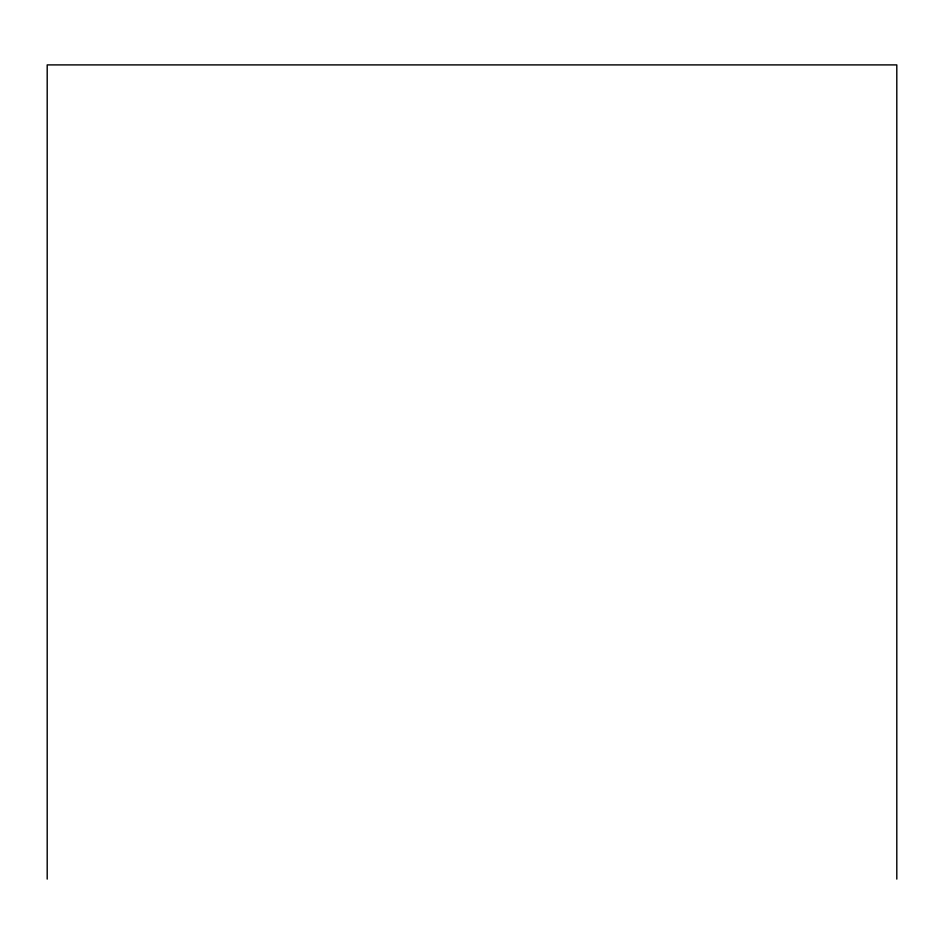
<?xml version="1.0" encoding="UTF-8"?>
<svg xmlns="http://www.w3.org/2000/svg" width="944" height="944" viewBox="0 0 944 944"><rect width="100%" height="100%" fill="white"/><g stroke="black" fill="none" stroke-linecap="round" stroke-linejoin="round"><path stroke-width="1.42" d="M896.8 879.1L896.8 64.9L47.2 64.9L47.2 879.1"/></g></svg>
